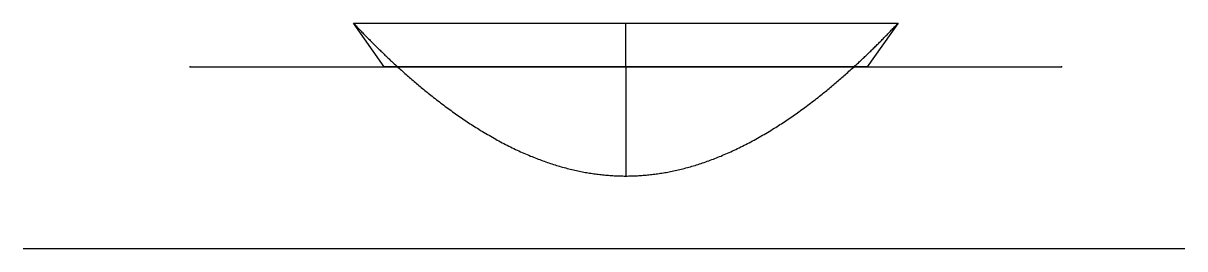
# Model space of a CAD drawing. Header units: millimetres. Extents: x -23 to 137, y -25 to 6.
import ezdxf

# ---------------------------------------------------------------- set-up
doc = ezdxf.new("R2010")
doc.units = ezdxf.units.MM
doc.layers.get('0').update_dxf_attribs({"linetype": 'CONTINUOUS'})

msp = doc.modelspace()

# ---------------------------------------------------------------- linework, layer by layer
for p, q in [((60, 0), (60, 6)), ((0, 0), (120, 0)), ((60, 0), (60, -15)), ((137, -25), (-23, -25))]:
    msp.add_line(p, q)
msp.add_lwpolyline([(93.26, 0), (26.74, 0), (22.5, 6), (97.5, 6)], close=True)
msp.add_open_spline([(22.5, 6), (24, 4.41), (27, 1.36), (31.5, -2.79), (37.5, -7.48), (45, -11.83), (52.5, -14.54), (60, -15.46), (67.5, -14.54), (75, -11.83), (82.5, -7.48), (88.5, -2.79), (93, 1.36), (96, 4.41), (97.5, 6)], degree=5)
for p in [(0, 0), (120, 0)]:
    msp.add_point(p)

doc.saveas('drawing.dxf')
